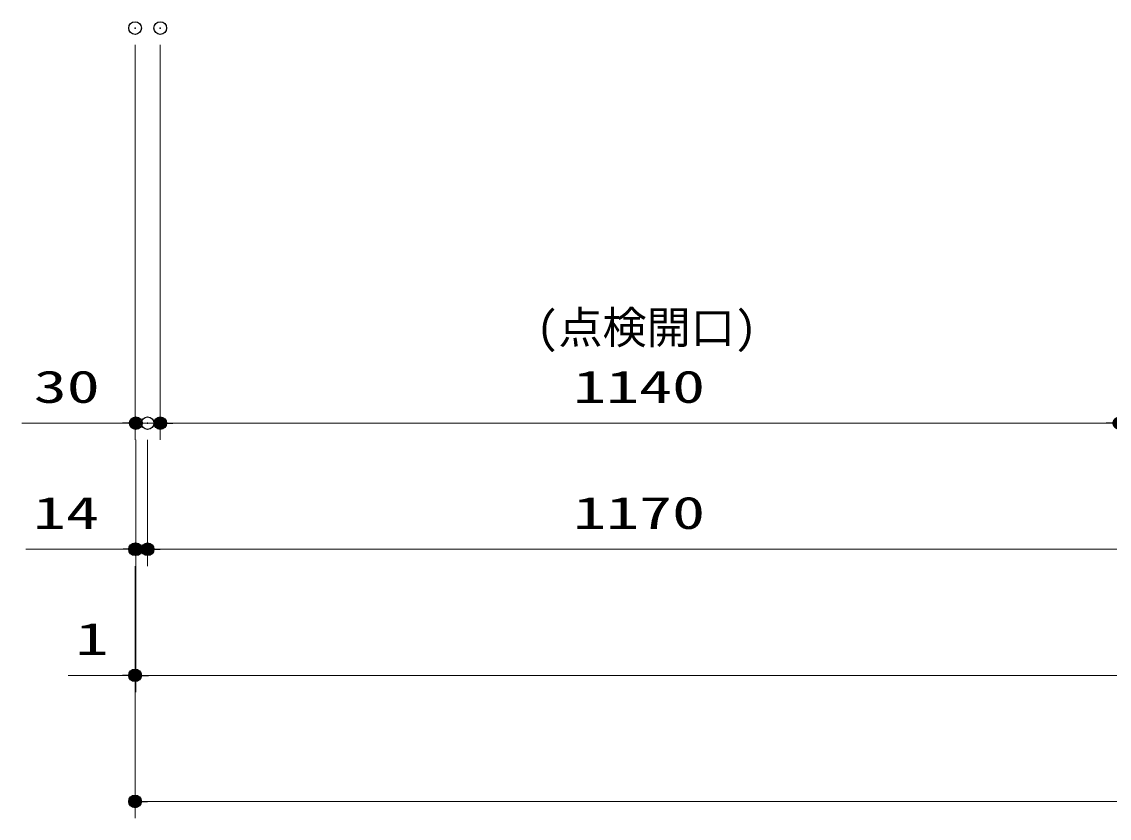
# Model space of a CAD drawing. Units: millimetres, scale not verified. Extents: x -9797 to 9797, y -4555 to 4555.
# Drawn here: x -7858 to -6565, y -2856 to -1908 of the extents above; entities that cross this region are included whole.
import ezdxf
from ezdxf.enums import TextEntityAlignment as Align

# ---------------------------------------------------------------- set-up
doc = ezdxf.new("R2010")
doc.units = ezdxf.units.MM
doc.header["$LTSCALE"] = 30
doc.header["$PDMODE"] = 32
doc.header["$PDSIZE"] = 15
for name, color, linetype, lineweight in [('0-0_0', 7, 'Continuous', 25), ('0-2_寸法ﾚｲﾔｰ', 30, 'Continuous', 13), ('0-3_DEFPOINTS', 7, 'Continuous', 25)]:
    doc.layers.add(name, color=color, linetype=linetype, lineweight=lineweight)
doc.styles.add('ＭＳ ゴシック', font='')
doc.styles.get('ＭＳ ゴシック').set_extended_font_data('MS Gothic')

# ---------------------------------------------------------------- blocks, each defined once
blk = doc.blocks.new('_DOT')
at = {"layer": '0-0_0', "color": 30}
blk.add_line((-15, 0), (-30, 0), dxfattribs=at)
for points in [[(0, 0), (-15, 0), (-14.88, 1.88)], [(0, 0), (-14.88, -1.88), (-15, 0)], [(0, 0), (-14.88, 1.88), (-14.53, 3.73)], [(0, 0), (-14.53, -3.73), (-14.88, -1.88)], [(0, 0), (-14.53, 3.73), (-13.95, 5.52)], [(0, 0), (-13.95, -5.52), (-14.53, -3.73)], [(0, 0), (-13.95, 5.52), (-13.14, 7.23)], [(0, 0), (-13.14, -7.23), (-13.95, -5.52)], [(0, 0), (-13.14, 7.23), (-12.14, 8.82)], [(0, 0), (-12.14, -8.82), (-13.14, -7.23)], [(0, 0), (-12.14, 8.82), (-10.93, 10.27)], [(0, 0), (-10.93, -10.27), (-12.14, -8.82)], [(0, 0), (-10.93, 10.27), (-9.56, 11.56)], [(0, 0), (-9.56, -11.56), (-10.93, -10.27)], [(0, 0), (-9.56, 11.56), (-8.04, 12.66)], [(0, 0), (-8.04, -12.66), (-9.56, -11.56)], [(0, 0), (-8.04, 12.66), (-6.39, 13.57)], [(0, 0), (-6.39, -13.57), (-8.04, -12.66)], [(0, 0), (-6.39, 13.57), (-4.64, 14.27)], [(0, 0), (-4.64, -14.27), (-6.39, -13.57)], [(0, 0), (-4.64, 14.27), (-2.81, 14.73)], [(0, 0), (-2.81, -14.73), (-4.64, -14.27)], [(0, 0), (-2.81, 14.73), (-0.94, 14.97)], [(0, 0), (-0.94, -14.97), (-2.81, -14.73)], [(0, 0), (-0.94, 14.97), (0.94, 14.97)], [(0, 0), (0.94, -14.97), (-0.94, -14.97)], [(0, 0), (0.94, 14.97), (2.81, 14.73)], [(0, 0), (2.81, 14.73), (4.64, 14.27)], [(0, 0), (4.64, 14.27), (6.39, 13.57)], [(0, 0), (6.39, 13.57), (8.04, 12.66)], [(0, 0), (8.04, 12.66), (9.56, 11.56)], [(0, 0), (9.56, 11.56), (10.93, 10.27)], [(0, 0), (10.93, 10.27), (12.14, 8.82)], [(0, 0), (12.14, 8.82), (13.14, 7.23)], [(0, 0), (13.14, 7.23), (13.95, 5.52)], [(0, 0), (13.95, 5.52), (14.53, 3.73)], [(0, 0), (14.53, 3.73), (14.88, 1.88)], [(0, 0), (14.88, 1.88), (15, 0)], [(0, 0), (2.81, -14.73), (0.94, -14.97)], [(0, 0), (4.64, -14.27), (2.81, -14.73)], [(0, 0), (6.39, -13.57), (4.64, -14.27)], [(0, 0), (8.04, -12.66), (6.39, -13.57)], [(0, 0), (9.56, -11.56), (8.04, -12.66)], [(0, 0), (10.93, -10.27), (9.56, -11.56)], [(0, 0), (12.14, -8.82), (10.93, -10.27)], [(0, 0), (13.14, -7.23), (12.14, -8.82)], [(0, 0), (13.95, -5.52), (13.14, -7.23)], [(0, 0), (14.53, -3.73), (13.95, -5.52)], [(0, 0), (14.88, -1.88), (14.53, -3.73)], [(0, 0), (15, 0), (14.88, -1.88)]]:
    blk.add_solid(points, dxfattribs=at)

msp = doc.modelspace()

# ---------------------------------------------------------------- linework, layer by layer
at = {"layer": '0-2_寸法ﾚｲﾔｰ'}
for p, q in [((-7723.56, -1935.93), (-7723.56, -2405.93)), ((-7693.56, -1935.93), (-7693.56, -2405.93)), ((-7693.56, -1935.93), (-7693.56, -2405.93)), ((-7723.56, -2385.93), (-7858.32, -2385.93)), ((-7738.56, -2385.93), (-7753.56, -2385.93)), ((-7723.56, -2385.93), (-7693.56, -2385.93)), ((-7678.56, -2385.93), (-6568.56, -2385.93)), ((-7678.56, -2385.93), (-7663.56, -2385.93)), ((-7722.56, -2405.93), (-7722.56, -2555.93)), ((-7708.56, -2405.93), (-7708.56, -2555.93)), ((-7708.56, -2405.93), (-7708.56, -2555.93)), ((-7722.56, -2535.93), (-7853.56, -2535.93)), ((-7737.56, -2535.93), (-7752.56, -2535.93)), ((-7722.56, -2535.93), (-7708.56, -2535.93)), ((-7693.56, -2535.93), (-6553.56, -2535.93)), ((-7693.56, -2535.93), (-7678.56, -2535.93)), ((-7723.56, -2555.93), (-7723.56, -2855.93)), ((-7723.56, -2555.93), (-7723.56, -2705.93)), ((-7722.56, -2555.93), (-7722.56, -2705.93)), ((-7722.56, -2555.93), (-7722.56, -2705.93)), ((-7723.56, -2685.93), (-7803.13, -2685.93)), ((-7738.56, -2685.93), (-7753.56, -2685.93)), ((-7722.56, -2685.93), (-7723.56, -2685.93)), ((-7707.56, -2685.93), (-5039.56, -2685.93)), ((-7707.56, -2685.93), (-7692.56, -2685.93)), ((-5038.56, -2835.93), (-7708.56, -2835.93))]:
    msp.add_line(p, q, dxfattribs=at)
at = {"layer": '0-3_DEFPOINTS'}
for p in [(-7723.56, -1915.93), (-7693.56, -1915.93), (-7693.56, -1915.93), (-7722.56, -2385.93), (-7708.56, -2385.93), (-7693.56, -2385.93), (-7723.56, -2535.93), (-7722.56, -2535.93), (-7708.56, -2535.93), (-7723.56, -2685.93), (-7723.56, -2835.93)]:
    msp.add_point(p, dxfattribs=at)

# ---------------------------------------------------------------- block references
at = {"layer": '0-2_寸法ﾚｲﾔｰ', "xscale": 0.5, "yscale": 0.5}
for p in [(-7723.56, -2385.93), (-6553.56, -2385.93), (-7722.56, -2535.93), (-7723.56, -2685.93)]:
    msp.add_blockref('_DOT', p, dxfattribs=at)
at = {"layer": '0-2_寸法ﾚｲﾔｰ', "xscale": 0.5, "yscale": 0.5, "rotation": 180}
for p in [(-7693.56, -2385.93), (-7693.56, -2385.93), (-7708.56, -2535.93), (-7708.56, -2535.93), (-7722.56, -2685.93), (-7722.56, -2685.93), (-7723.56, -2835.93)]:
    msp.add_blockref('_DOT', p, dxfattribs=at)

# ---------------------------------------------------------------- texts
at = {"layer": '0-2_寸法ﾚｲﾔｰ', "style": 'ＭＳ ゴシック'}
msp.add_text('(点検開口)', height=38.48, dxfattribs=at).set_placement((-7246.23, -2302.85), align=Align.BOTTOM_LEFT)
at = {"layer": '0-2_寸法ﾚｲﾔｰ', "style": 'ＭＳ ゴシック', "width": 1.5}
for s, p in [('30', (-7844.04, -2373.33)), ('1140', (-7202.61, -2373.33)), ('14', (-7844.99, -2523.33)), ('1170', (-7202.61, -2523.33)), ('1', (-7794.55, -2673.33))]:
    msp.add_text(s, height=38.49, dxfattribs=at).set_placement(p, align=Align.BOTTOM_LEFT)

doc.saveas('drawing.dxf')
